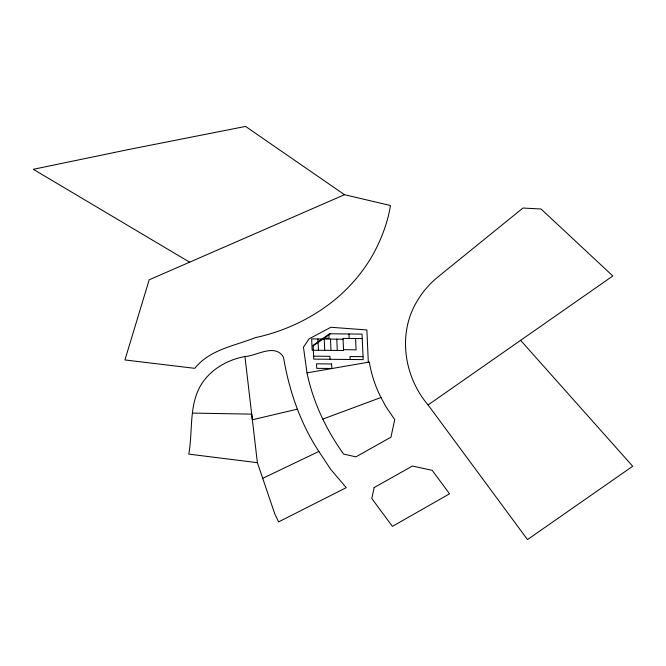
<?xml version="1.0" encoding="UTF-8"?>
<svg xmlns="http://www.w3.org/2000/svg" width="666" height="666" viewBox="0 0 666 666"><rect width="100%" height="100%" fill="white"/><g stroke="black" fill="none" stroke-linecap="round" stroke-linejoin="round"><path stroke-width="1" d="M313.162 345.912L330.494 333.791M428.08 404.945L612.82 275.965L541.05 209.007L522.985 208.025L438.37 276.59A106.943 95.03 13 0 0 417.557 300.408C397.311 332.867 403.779 376.457 428.08 404.945L527.497 539.585L632.7 466.258L520.612 340.343M262.712 478.346L318.872 451.456L330.744 469.405L346.237 487.662L278.588 521.903L274.733 513.744L257.392 462.679L244.938 356.526C256.643 356.01 274.908 342.882 283.508 357.234C289.102 390.551 300.224 423.068 318.872 451.456M344.497 194.705L149.184 279.803L124.933 359.956L194.78 368.331C209.965 349.409 234.207 346.062 255.294 337.654C285.323 331.21 313.803 317.582 337.271 297.727A193.972 172.369 13 0 0 374.159 252.431C381.859 237.712 387.87 221.961 390.442 205.503L344.497 194.705L245.563 126.415L128.68 149.509L33.3 169.306L189.61 262.188M322.81 419.097L380.96 397.494L385.797 406.501L394.713 419.588L390.975 437.171L355.927 456.851L343.598 454.062C326.223 429.811 313.053 402.156 307.009 372.852L303.455 347.202L309.049 338.877L330.844 327.272L366.874 329.953L368.323 362.221M297.219 409.182L252.347 419.78L251.698 414.127L192.724 413.095M244.938 356.526C229.179 359.474 214.077 367.399 204.212 380.261C188.012 401.215 193.232 429.737 188.778 454.112L257.392 462.679M307.009 372.852L369.314 362.046C371.37 374.367 375.299 386.363 380.96 397.494M324.209 338.186L329.096 338.236L328.946 334.873M362.237 338.578L343.023 338.378L343.564 350.532L312.163 350.208L311.655 338.902L343.057 339.227M343.531 349.683L356.094 349.817L355.586 338.511M313.628 356.16L329.911 356.327L330.045 359.282M363.045 356.668L350.008 356.535L350.141 359.49M348.992 333.982L349.2 338.445M336.78 339.161L337.287 350.466M330.494 339.094L331.002 350.399M324.217 339.027L324.725 350.341M317.932 338.969L318.44 350.274M374.159 487.554L371.811 498.526L392.391 526.39L449.533 493.822L432.192 470.329L412.421 466.05L374.159 487.554M329.562 333.774L313.137 345.271L313.761 359.116L363.178 359.623L362.038 334.116L329.562 333.774M331.618 363.969L316.541 363.819L316.741 368.34L331.818 368.498L331.618 363.969"/></g></svg>
